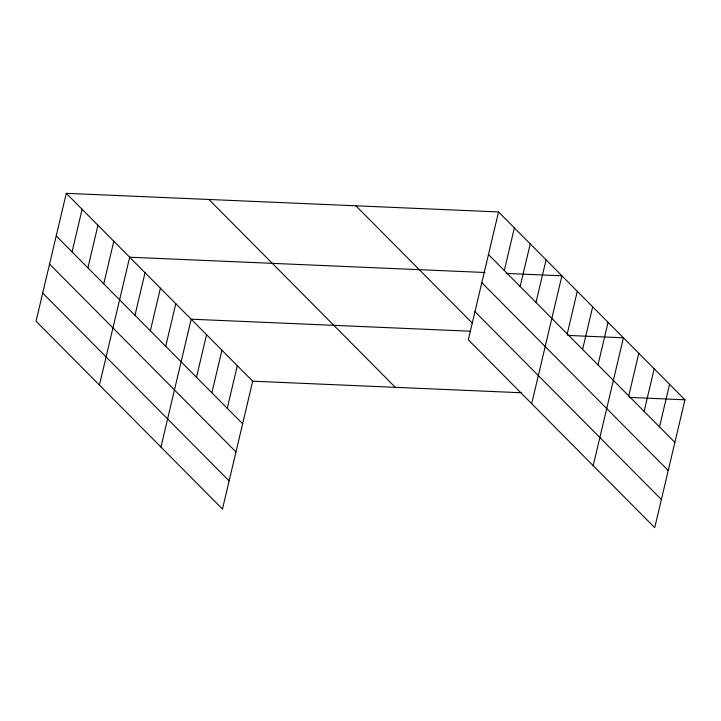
<?xml version="1.0" encoding="UTF-8"?>
<svg xmlns="http://www.w3.org/2000/svg" width="721" height="721" viewBox="0 0 721 721"><rect width="100%" height="100%" fill="white"/><g stroke="black" fill="none" stroke-linecap="round" stroke-linejoin="round"><path stroke-width="1.08" d="M66.278 193.336L36.05 321.205L222.465 509.062L252.692 381.193L66.278 193.336L498.535 211.938L684.95 399.795L654.722 527.664L468.308 339.807L498.535 211.938M72.055 251.899L82.122 209.306M87.899 267.861L97.966 225.267M103.743 283.831L113.81 241.238M99.435 385.077L129.663 257.208L485.017 272.502M134.971 315.302L145.038 272.709M150.347 330.795L160.413 288.202M165.731 346.296L175.798 303.703M160.954 447.065L191.173 319.196L470.768 331.236M196.491 377.29L206.557 334.697M211.866 392.792L221.933 350.199M227.25 408.284L237.317 365.691M504.312 270.501L514.379 227.908M520.156 286.471L530.223 243.878M536 302.441L546.067 259.848M531.692 403.679L561.911 275.81L506.196 273.412M567.229 333.904L577.296 291.311M582.604 349.397L592.671 306.813M597.988 364.898L608.055 322.305M593.203 465.667L623.431 337.807L567.715 335.409M628.739 395.892L638.815 353.299M644.123 411.394L654.19 368.801M659.499 426.895L669.575 384.302M252.692 381.193L521.148 392.747M629.226 397.397L684.95 399.795M488.459 254.531L674.883 442.388M481.808 282.677L668.232 470.534M474.959 311.67L661.373 499.527M355.886 205.8L472.327 323.143M208.919 199.474L395.342 387.33M56.211 235.929L242.626 423.786M49.56 264.066L235.974 451.923M42.701 293.059L229.116 480.916"/></g></svg>
